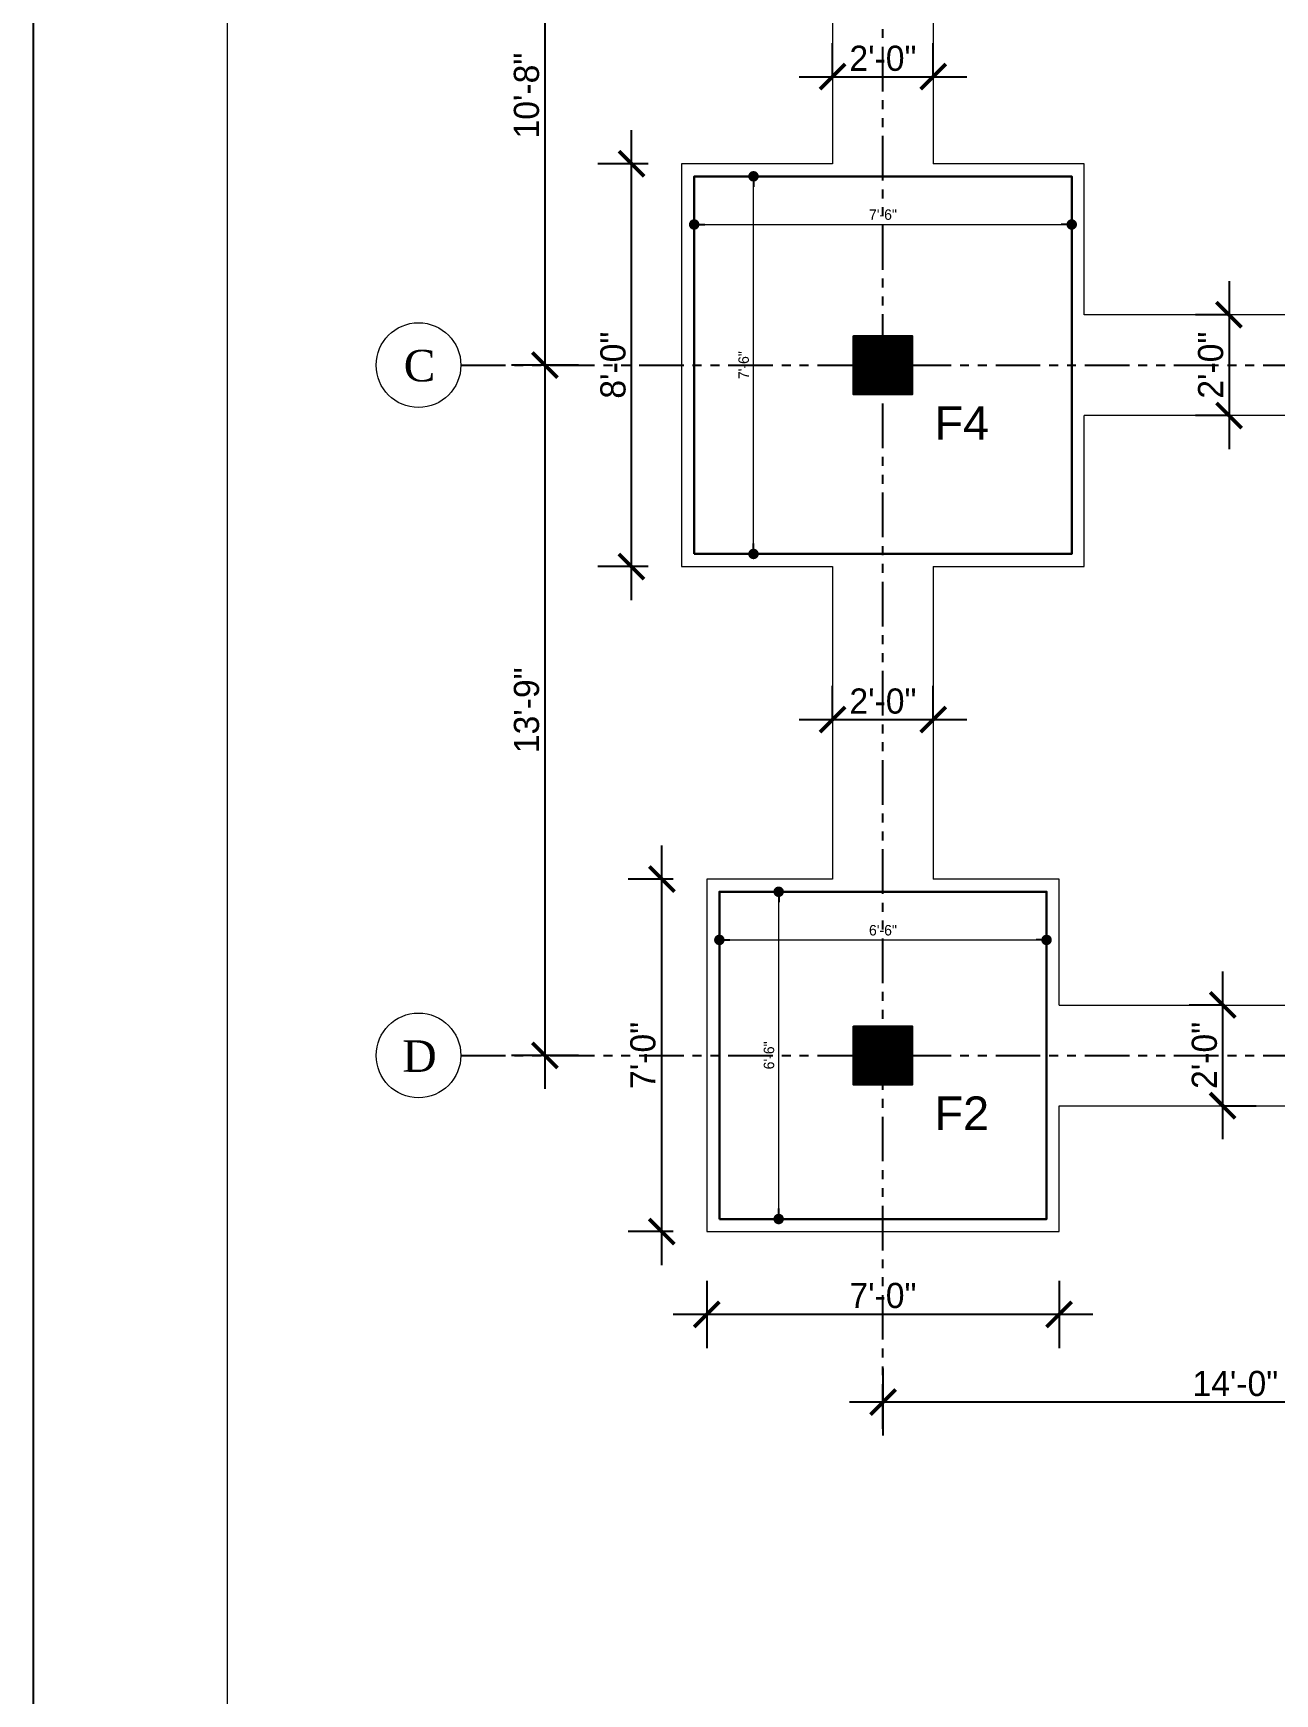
# Model space of a CAD drawing. Header units: inches. Extents: x -2812 to 9774, y -15726 to -746.
# Drawn here: x -2811.6 to -2515.6, y -8042.1 to -7646.4 of the extents above; entities that cross this region are included whole.
import ezdxf

# ---------------------------------------------------------------- set-up
doc = ezdxf.new("R2010")
doc.units = ezdxf.units.IN
doc.header["$LTSCALE"] = 17
doc.header["$MEASUREMENT"] = 0
doc.linetypes.add('PHANTOM2', pattern=[1.25, 0.625, -0.125, 0.125, -0.125, 0.125, -0.125])
for name, color, linetype, lineweight in [('25 BOT BAR', 12, 'Continuous', 25), ('DOOR & WIN', 1, 'Continuous', 25), ('ELE1', 3, 'Continuous', 9), ('footing', 2, 'Continuous', 30), ('OUTLINE', 1, 'Continuous', 25), ('Profile ele', 4, 'Continuous', 25), ('TEXT', 231, 'Continuous', 20), ('TRENCH', 113, 'Continuous', 9)]:
    doc.layers.add(name, color=color, linetype=linetype, lineweight=lineweight)
doc.layers.add('WINDOW', color=5, linetype='Continuous')
doc.styles.add('ARCHITECTURE', font='stylu.ttf')
doc.dimstyles.new('8 SCALE', dxfattribs={"dimscale": 0, "dimtxt": 6, "dimasz": 6, "dimexe": 8, "dimexo": 8, "dimgap": 1.25, "dimtad": 1, "dimdec": 0, "dimzin": 3, "dimdsep": 46, "dimlunit": 4, "dimtxsty": 'ARCHITECTURE', "dimblk": 'ARCHTICK', "dimcen": 8, "dimdle": 8, "dimclrd": 5, "dimclre": 5, "dimclrt": 7, "dimadec": 0, "dimazin": 0, "dimtfac": 0.75, "dimtdec": 0, "dimtix": 1, "dimtmove": 2, "dimatfit": 3, "dimldrblk": 'ARCHTICK', "dimfxl": 8, "dimfxlon": 1, "dimtolj": 1, "dimtzin": 0, "dimlwd": -1, "dimlwe": -1, "dimarcsym": 0})
doc.dimstyles.new('TOILET DETAIL', dxfattribs={"dimscale": 0, "dimtxt": 2.5, "dimasz": 2.5, "dimexe": 6, "dimexo": 6, "dimgap": 1, "dimtad": 1, "dimdec": 0, "dimzin": 0, "dimdsep": 46, "dimlunit": 4, "dimtxsty": 'ARCHITECTURE', "dimblk": 'DOT', "dimcen": 0, "dimclrd": 1, "dimclre": 5, "dimclrt": 7, "dimadec": 3, "dimazin": 0, "dimtfac": 1, "dimtdec": 0, "dimtofl": 0, "dimtmove": 0, "dimatfit": 3, "dimldrblk": 'DOT', "dimfxl": 6, "dimfxlon": 1, "dimtolj": 1, "dimtzin": 0, "dimlwd": 18, "dimlwe": 18, "dimarcsym": 0})

# ---------------------------------------------------------------- blocks, each defined once
blk = doc.blocks.new('_DOT')
at = {"color": 0, "linetype": 'ByBlock'}
blk.add_line((-0.5, 0), (-1, 0), dxfattribs=at)
at = {"color": 0, "linetype": 'ByBlock', "const_width": 0.5}
blk.add_lwpolyline([(-0.25, 0, 1), (0.25, 0, 1)], format="xyb", close=True, dxfattribs=at)
blk = doc.blocks.new('*D2367')
at = {"layer": 'Defpoints', "color": 0, "transparency": 16777216}
for p in [(3085.56, -10456.23), (3175.56, -10456.23), (3175.56, -10467.71)]:
    blk.add_point(p, dxfattribs=at)
at = {"layer": 'Profile ele', "color": 5, "lineweight": 18, "transparency": 16777216}
for p, q in [((3085.56, -10462.23), (3085.56, -10473.71)), ((3175.56, -10462.23), (3175.56, -10473.71))]:
    blk.add_line(p, q, dxfattribs=at)
at = {"layer": 'Profile ele', "color": 1, "lineweight": 18, "transparency": 16777216}
blk.add_line((3088.06, -10467.71), (3173.06, -10467.71), dxfattribs=at)
at = {"layer": 'Profile ele', "color": 1, "lineweight": 18, "transparency": 16777216, "xscale": 2.5, "yscale": 2.5, "zscale": 2.5, "rotation": 180}
blk.add_blockref('_DOT', (3085.56, -10467.71), dxfattribs=at)
at = {"layer": 'Profile ele', "color": 1, "lineweight": 18, "transparency": 16777216, "xscale": 2.5, "yscale": 2.5, "zscale": 2.5}
blk.add_blockref('_DOT', (3175.56, -10467.71), dxfattribs=at)
at = {"layer": 'Profile ele', "color": 7, "transparency": 16777216, "insert": (3130.56, -10465.37), "char_height": 2.5, "attachment_point": 5, "style": 'ARCHITECTURE'}
blk.add_mtext('\\A1;7\'-6"', dxfattribs=at)
blk = doc.blocks.new('*D2368')
at = {"layer": 'Defpoints', "color": 0, "transparency": 16777216}
for p in [(3085.56, -10456.23), (3099.7, -10456.23), (3085.56, -10546.23)]:
    blk.add_point(p, dxfattribs=at)
at = {"layer": 'Profile ele', "color": 5, "lineweight": 18, "transparency": 16777216}
for p, q in [((3093.7, -10456.23), (3105.7, -10456.23)), ((3093.7, -10546.23), (3105.7, -10546.23))]:
    blk.add_line(p, q, dxfattribs=at)
at = {"layer": 'Profile ele', "color": 1, "lineweight": 18, "transparency": 16777216}
blk.add_line((3099.7, -10543.73), (3099.7, -10458.73), dxfattribs=at)
at = {"layer": 'Profile ele', "color": 1, "lineweight": 18, "transparency": 16777216, "xscale": 2.5, "yscale": 2.5, "zscale": 2.5}
for p, rotation in [((3099.7, -10456.23), 90), ((3099.7, -10546.23), 270)]:
    blk.add_blockref('_DOT', p, dxfattribs=dict(at, rotation=rotation))
at = {"layer": 'Profile ele', "color": 7, "transparency": 16777216, "insert": (3097.36, -10501.23), "char_height": 2.5, "attachment_point": 5, "rotation": 90, "style": 'ARCHITECTURE'}
blk.add_mtext('\\A1;7\'-6"', dxfattribs=at)
blk = doc.blocks.new('*D2369')
at = {"layer": 'Defpoints', "color": 0, "transparency": 16777216}
for p in [(3091.56, -10626.74), (3169.56, -10626.74), (3169.56, -10638.22)]:
    blk.add_point(p, dxfattribs=at)
at = {"layer": 'Profile ele', "color": 5, "lineweight": 18, "transparency": 16777216}
for p, q in [((3091.56, -10632.74), (3091.56, -10644.22)), ((3169.56, -10632.74), (3169.56, -10644.22))]:
    blk.add_line(p, q, dxfattribs=at)
at = {"layer": 'Profile ele', "color": 1, "lineweight": 18, "transparency": 16777216}
blk.add_line((3094.06, -10638.22), (3167.06, -10638.22), dxfattribs=at)
at = {"layer": 'Profile ele', "color": 1, "lineweight": 18, "transparency": 16777216, "xscale": 2.5, "yscale": 2.5, "zscale": 2.5, "rotation": 180}
blk.add_blockref('_DOT', (3091.56, -10638.22), dxfattribs=at)
at = {"layer": 'Profile ele', "color": 1, "lineweight": 18, "transparency": 16777216, "xscale": 2.5, "yscale": 2.5, "zscale": 2.5}
blk.add_blockref('_DOT', (3169.56, -10638.22), dxfattribs=at)
at = {"layer": 'Profile ele', "color": 7, "transparency": 16777216, "insert": (3130.56, -10635.93), "char_height": 2.5, "attachment_point": 5, "style": 'ARCHITECTURE'}
blk.add_mtext('\\A1;6\'-6"', dxfattribs=at)
blk = doc.blocks.new('*D2370')
at = {"layer": 'Defpoints', "color": 0, "transparency": 16777216}
for p in [(3091.56, -10626.74), (3105.7, -10626.74), (3091.56, -10704.74)]:
    blk.add_point(p, dxfattribs=at)
at = {"layer": 'Profile ele', "color": 5, "lineweight": 18, "transparency": 16777216}
for p, q in [((3099.7, -10626.74), (3111.7, -10626.74)), ((3099.7, -10704.74), (3111.7, -10704.74))]:
    blk.add_line(p, q, dxfattribs=at)
at = {"layer": 'Profile ele', "color": 1, "lineweight": 18, "transparency": 16777216}
blk.add_line((3105.7, -10702.24), (3105.7, -10629.24), dxfattribs=at)
at = {"layer": 'Profile ele', "color": 1, "lineweight": 18, "transparency": 16777216, "xscale": 2.5, "yscale": 2.5, "zscale": 2.5}
for p, rotation in [((3105.7, -10626.74), 90), ((3105.7, -10704.74), 270)]:
    blk.add_blockref('_DOT', p, dxfattribs=dict(at, rotation=rotation))
at = {"layer": 'Profile ele', "color": 7, "transparency": 16777216, "insert": (3103.4, -10665.74), "char_height": 2.5, "attachment_point": 5, "rotation": 90, "style": 'ARCHITECTURE'}
blk.add_mtext('\\A1;6\'-6"', dxfattribs=at)
blk = doc.blocks.new('_ArchTick')
at = {"color": 0, "linetype": 'ByBlock', "const_width": 0.15}
blk.add_lwpolyline([(-0.5, -0.5), (0.5, 0.5)], dxfattribs=at)
blk = doc.blocks.new('*D2397')
at = {"layer": 'Defpoints', "color": 0, "transparency": 16777216}
for p in [(3088.56, -10707.74), (3172.56, -10707.74), (3088.56, -10727.49)]:
    blk.add_point(p, dxfattribs=at)
at = {"layer": 'Profile ele', "color": 5, "transparency": 16777216}
for p, q in [((3088.56, -10719.49), (3088.56, -10735.49)), ((3172.56, -10719.49), (3172.56, -10735.49)), ((3180.56, -10727.49), (3080.56, -10727.49))]:
    blk.add_line(p, q, dxfattribs=at)
at = {"layer": 'Profile ele', "color": 5, "transparency": 16777216, "xscale": 6, "yscale": 6, "zscale": 6, "rotation": 180}
blk.add_blockref('_ArchTick', (3088.56, -10727.49), dxfattribs=at)
at = {"layer": 'Profile ele', "color": 5, "transparency": 16777216, "xscale": 6, "yscale": 6, "zscale": 6}
blk.add_blockref('_ArchTick', (3172.56, -10727.49), dxfattribs=at)
at = {"layer": 'Profile ele', "color": 7, "transparency": 16777216, "insert": (3130.56, -10723), "char_height": 6, "attachment_point": 5, "style": 'ARCHITECTURE'}
blk.add_mtext('\\A1;7\'-0"', dxfattribs=at)
blk = doc.blocks.new('*D2398')
at = {"layer": 'Defpoints', "color": 0, "transparency": 16777216}
for p in [(3077.85, -10623.74), (3088.56, -10623.74), (3088.56, -10707.74)]:
    blk.add_point(p, dxfattribs=at)
at = {"layer": 'Profile ele', "color": 5, "transparency": 16777216}
for p, q in [((3077.85, -10715.74), (3077.85, -10615.74)), ((3080.56, -10623.74), (3069.85, -10623.74)), ((3080.56, -10707.74), (3069.85, -10707.74))]:
    blk.add_line(p, q, dxfattribs=at)
at = {"layer": 'Profile ele', "color": 5, "transparency": 16777216, "xscale": 6, "yscale": 6, "zscale": 6}
for p, rotation in [((3077.85, -10623.74), 90), ((3077.85, -10707.74), 270)]:
    blk.add_blockref('_ArchTick', p, dxfattribs=dict(at, rotation=rotation))
at = {"layer": 'Profile ele', "color": 7, "transparency": 16777216, "insert": (3073.36, -10665.74), "char_height": 6, "attachment_point": 5, "rotation": 90, "style": 'ARCHITECTURE'}
blk.add_mtext('\\A1;7\'-0"', dxfattribs=at)
blk = doc.blocks.new('*D2399')
at = {"layer": 'Defpoints', "color": 0, "transparency": 16777216}
for p in [(3070.6, -10453.23), (3082.56, -10453.23), (3082.56, -10549.23)]:
    blk.add_point(p, dxfattribs=at)
at = {"layer": 'Profile ele', "color": 5, "transparency": 16777216}
for p, q in [((3070.6, -10557.23), (3070.6, -10445.23)), ((3074.56, -10453.23), (3062.6, -10453.23)), ((3074.56, -10549.23), (3062.6, -10549.23))]:
    blk.add_line(p, q, dxfattribs=at)
at = {"layer": 'Profile ele', "color": 5, "transparency": 16777216, "xscale": 6, "yscale": 6, "zscale": 6}
for p, rotation in [((3070.6, -10453.23), 90), ((3070.6, -10549.23), 270)]:
    blk.add_blockref('_ArchTick', p, dxfattribs=dict(at, rotation=rotation))
at = {"layer": 'Profile ele', "color": 7, "transparency": 16777216, "insert": (3066.23, -10501.23), "char_height": 6, "attachment_point": 5, "rotation": 90, "style": 'ARCHITECTURE'}
blk.add_mtext('\\A1;8\'-0"', dxfattribs=at)
blk = doc.blocks.new('*D2407')
at = {"layer": 'Defpoints', "color": 0, "transparency": 16777216}
for p in [(3130.56, -10672.74), (3298.56, -10672.74), (3130.56, -10748.37)]:
    blk.add_point(p, dxfattribs=at)
at = {"layer": 'Profile ele', "color": 5, "transparency": 16777216}
for p, q in [((3130.56, -10740.37), (3130.56, -10756.37)), ((3298.56, -10740.37), (3298.56, -10756.37)), ((3306.56, -10748.37), (3122.56, -10748.37))]:
    blk.add_line(p, q, dxfattribs=at)
at = {"layer": 'Profile ele', "color": 5, "transparency": 16777216, "xscale": 6, "yscale": 6, "zscale": 6, "rotation": 180}
blk.add_blockref('_ArchTick', (3130.56, -10748.37), dxfattribs=at)
at = {"layer": 'Profile ele', "color": 5, "transparency": 16777216, "xscale": 6, "yscale": 6, "zscale": 6}
blk.add_blockref('_ArchTick', (3298.56, -10748.37), dxfattribs=at)
at = {"layer": 'Profile ele', "color": 7, "transparency": 16777216, "insert": (3214.56, -10743.97), "char_height": 6, "attachment_point": 5, "style": 'ARCHITECTURE'}
blk.add_mtext('\\A1;14\'-0"', dxfattribs=at)
blk = doc.blocks.new('*D2409')
at = {"layer": 'Defpoints', "color": 0, "transparency": 16777216}
for p in [(3123.56, -10372.74), (3049.97, -10501.23), (3123.56, -10501.23)]:
    blk.add_point(p, dxfattribs=at)
at = {"layer": 'Profile ele', "color": 5, "transparency": 16777216}
for p, q in [((3049.97, -10364.74), (3049.97, -10509.23)), ((3057.97, -10372.74), (3041.97, -10372.74)), ((3057.97, -10501.23), (3041.97, -10501.23))]:
    blk.add_line(p, q, dxfattribs=at)
at = {"layer": 'Profile ele', "color": 5, "transparency": 16777216, "xscale": 6, "yscale": 6, "zscale": 6}
for p, rotation in [((3049.97, -10372.74), 90), ((3049.97, -10501.23), 270)]:
    blk.add_blockref('_ArchTick', p, dxfattribs=dict(at, rotation=rotation))
at = {"layer": 'Profile ele', "color": 7, "transparency": 16777216, "insert": (3045.6, -10436.98), "char_height": 6, "attachment_point": 5, "rotation": 90, "style": 'ARCHITECTURE'}
blk.add_mtext('\\A1;10\'-8"', dxfattribs=at)
blk = doc.blocks.new('*D2410')
at = {"layer": 'Defpoints', "color": 0, "transparency": 16777216}
for p in [(3123.56, -10501.23), (3049.97, -10665.74), (3123.56, -10665.74)]:
    blk.add_point(p, dxfattribs=at)
at = {"layer": 'Profile ele', "color": 5, "transparency": 16777216}
for p, q in [((3049.97, -10493.23), (3049.97, -10673.74)), ((3057.97, -10501.23), (3041.97, -10501.23)), ((3057.97, -10665.74), (3041.97, -10665.74))]:
    blk.add_line(p, q, dxfattribs=at)
at = {"layer": 'Profile ele', "color": 5, "transparency": 16777216, "xscale": 6, "yscale": 6, "zscale": 6}
for p, rotation in [((3049.97, -10501.23), 90), ((3049.97, -10665.74), 270)]:
    blk.add_blockref('_ArchTick', p, dxfattribs=dict(at, rotation=rotation))
at = {"layer": 'Profile ele', "color": 7, "transparency": 16777216, "insert": (3045.61, -10583.48), "char_height": 6, "attachment_point": 5, "rotation": 90, "style": 'ARCHITECTURE'}
blk.add_mtext('\\A1;13\'-9"', dxfattribs=at)
blk = doc.blocks.new('*D2418')
at = {"layer": 'Defpoints', "color": 0, "transparency": 16777216}
for p in [(3118.56, -10432.48), (3142.56, -10432.48), (3142.56, -10432.48)]:
    blk.add_point(p, dxfattribs=at)
at = {"layer": 'Profile ele', "color": 5, "transparency": 16777216}
for p, q in [((3118.56, -10432.48), (3118.56, -10424.48)), ((3142.56, -10432.48), (3142.56, -10424.48)), ((3110.56, -10432.48), (3150.56, -10432.48))]:
    blk.add_line(p, q, dxfattribs=at)
at = {"layer": 'Profile ele', "color": 5, "transparency": 16777216, "xscale": 6, "yscale": 6, "zscale": 6, "rotation": 180}
blk.add_blockref('_ArchTick', (3118.56, -10432.48), dxfattribs=at)
at = {"layer": 'Profile ele', "color": 5, "transparency": 16777216, "xscale": 6, "yscale": 6, "zscale": 6}
blk.add_blockref('_ArchTick', (3142.56, -10432.48), dxfattribs=at)
at = {"layer": 'Profile ele', "color": 7, "transparency": 16777216, "insert": (3130.56, -10428.13), "char_height": 6, "attachment_point": 5, "style": 'ARCHITECTURE'}
blk.add_mtext('\\A1;2\'-0"', dxfattribs=at)
blk = doc.blocks.new('*D2421')
at = {"layer": 'Defpoints', "color": 0, "transparency": 16777216}
for p in [(3118.56, -10586.48), (3142.56, -10585.69), (3142.56, -10586.48)]:
    blk.add_point(p, dxfattribs=at)
at = {"layer": 'Profile ele', "color": 5, "transparency": 16777216}
for p, q in [((3118.56, -10585.69), (3118.56, -10577.69)), ((3142.56, -10585.69), (3142.56, -10577.69)), ((3110.56, -10585.69), (3150.56, -10585.69))]:
    blk.add_line(p, q, dxfattribs=at)
at = {"layer": 'Profile ele', "color": 5, "transparency": 16777216, "xscale": 6, "yscale": 6, "zscale": 6, "rotation": 180}
blk.add_blockref('_ArchTick', (3118.56, -10585.69), dxfattribs=at)
at = {"layer": 'Profile ele', "color": 5, "transparency": 16777216, "xscale": 6, "yscale": 6, "zscale": 6}
blk.add_blockref('_ArchTick', (3142.56, -10585.69), dxfattribs=at)
at = {"layer": 'Profile ele', "color": 7, "transparency": 16777216, "insert": (3130.56, -10581.33), "char_height": 6, "attachment_point": 5, "style": 'ARCHITECTURE'}
blk.add_mtext('\\A1;2\'-0"', dxfattribs=at)
blk = doc.blocks.new('*D2424')
at = {"layer": 'Defpoints', "color": 0, "transparency": 16777216}
for p in [(3211.56, -10653.74), (3211.56, -10653.74), (3211.56, -10677.74)]:
    blk.add_point(p, dxfattribs=at)
at = {"layer": 'Profile ele', "color": 5, "transparency": 16777216}
for p, q in [((3211.56, -10685.74), (3211.56, -10645.74)), ((3211.56, -10653.74), (3203.56, -10653.74)), ((3211.56, -10677.74), (3219.56, -10677.74))]:
    blk.add_line(p, q, dxfattribs=at)
at = {"layer": 'Profile ele', "color": 5, "transparency": 16777216, "xscale": 6, "yscale": 6, "zscale": 6}
for p, rotation in [((3211.56, -10653.74), 90), ((3211.56, -10677.74), 270)]:
    blk.add_blockref('_ArchTick', p, dxfattribs=dict(at, rotation=rotation))
at = {"layer": 'Profile ele', "color": 7, "transparency": 16777216, "insert": (3207.21, -10665.74), "char_height": 6, "attachment_point": 5, "rotation": 90, "style": 'ARCHITECTURE'}
blk.add_mtext('\\A1;2\'-0"', dxfattribs=at)
blk = doc.blocks.new('*D2426')
at = {"layer": 'Defpoints', "color": 0, "transparency": 16777216}
for p in [(3213.06, -10489.23), (3213.06, -10513.23), (3213.06, -10513.23)]:
    blk.add_point(p, dxfattribs=at)
at = {"layer": 'Profile ele', "color": 5, "transparency": 16777216}
for p, q in [((3213.06, -10481.23), (3213.06, -10521.23)), ((3213.06, -10489.23), (3205.06, -10489.23)), ((3213.06, -10513.23), (3205.06, -10513.23))]:
    blk.add_line(p, q, dxfattribs=at)
at = {"layer": 'Profile ele', "color": 5, "transparency": 16777216, "xscale": 6, "yscale": 6, "zscale": 6}
for p, rotation in [((3213.06, -10489.23), 90), ((3213.06, -10513.23), 270)]:
    blk.add_blockref('_ArchTick', p, dxfattribs=dict(at, rotation=rotation))
at = {"layer": 'Profile ele', "color": 7, "transparency": 16777216, "insert": (3208.71, -10501.23), "char_height": 6, "attachment_point": 5, "rotation": 90, "style": 'ARCHITECTURE'}
blk.add_mtext('\\A1;2\'-0"', dxfattribs=at)
blk = doc.blocks.new('FOUNDATION')
at = {"layer": 'OUTLINE'}
h = blk.add_hatch(dxfattribs=at)
h.set_pattern_fill('ANSI31', color=8)
h.set_pattern_definition([(45, (-4e-12, 164.51721), (-0.0883883476, 0.0883883476), [])])
h.paths.add_polyline_path([(3137.56, -10494.23), (3123.56, -10494.23), (3123.56, -10508.23), (3137.56, -10508.23)])
h = blk.add_hatch(dxfattribs=at)
h.set_pattern_fill('ANSI31', color=8)
h.paths.add_polyline_path([(3137.56, -10672.74), (3137.56, -10658.74), (3123.56, -10658.74), (3123.56, -10672.74)])
at = {"layer": 'DOOR & WIN', "color": 6, "linetype": 'PHANTOM2'}
for p, q in [((3130.56, -10754.74), (3130.56, -10144.74)), ((3029.94, -10501.23), (3521.34, -10501.23)), ((3029.94, -10665.74), (3521.34, -10665.74))]:
    blk.add_line(p, q, dxfattribs=at)
at = {"layer": 'footing'}
for points in [[(3085.56, -10546.23), (3175.56, -10546.23), (3175.56, -10456.23), (3085.56, -10456.23)], [(3091.56, -10704.74), (3169.56, -10704.74), (3169.56, -10626.74), (3091.56, -10626.74)]]:
    blk.add_lwpolyline(points, close=True, dxfattribs=at)
at = {"layer": 'OUTLINE'}
for points in [[(3123.56, -10494.23), (3137.56, -10494.23), (3137.56, -10508.23), (3123.56, -10508.23)], [(3123.56, -10658.74), (3137.56, -10658.74), (3137.56, -10672.74), (3123.56, -10672.74)]]:
    blk.add_lwpolyline(points, close=True, dxfattribs=at)
at = {"layer": 'TRENCH'}
for p, q in [((3118.56, -10411.74), (3118.56, -10453.23)), ((3142.56, -10411.74), (3142.56, -10453.23)), ((3247.56, -10489.23), (3178.56, -10489.23)), ((3247.56, -10513.23), (3178.56, -10513.23)), ((3118.56, -10549.23), (3118.56, -10623.74)), ((3142.56, -10549.23), (3142.56, -10623.74)), ((3172.56, -10653.74), (3250.56, -10653.74)), ((3172.56, -10677.74), (3250.56, -10677.74))]:
    blk.add_line(p, q, dxfattribs=at)
at = {"layer": 'TRENCH', "ltscale": 20}
for points in [[(3118.56, -10453.23), (3082.56, -10453.23), (3082.56, -10549.23), (3118.56, -10549.23)], [(3178.56, -10489.23), (3178.56, -10453.23), (3142.56, -10453.23)], [(3142.56, -10549.23), (3178.56, -10549.23), (3178.56, -10513.23)], [(3118.56, -10623.74), (3088.56, -10623.74), (3088.56, -10707.74), (3172.56, -10707.74), (3172.56, -10677.74)], [(3172.56, -10653.74), (3172.56, -10623.74), (3142.56, -10623.74)]]:
    blk.add_lwpolyline(points, dxfattribs=at)
at = {"layer": 'WINDOW', "linetype": 'Continuous', "lineweight": 5, "ltscale": 0.5}
for centre in [(3019.84, -10501.23), (3019.84, -10665.74)]:
    blk.add_circle(centre, 10.1, dxfattribs=at)
at = {"layer": 'TEXT', "char_height": 7.5, "attachment_point": 5}
for s, insert in [('{\\fTimes New Roman|b0|i0|c0|p18;\\C1;C}', (3020.09, -10501.4)), ('{\\fTimes New Roman|b0|i0|c0|p18;\\C1;D}', (3020.09, -10665.92))]:
    blk.add_mtext(s, dxfattribs=dict(at, insert=insert))
at = {"layer": 'TEXT', "char_height": 8, "width": 29.8525, "attachment_point": 7}
for s, insert in [('{\\fArial|b0|i0|c0|p34;F4}', (3142.83, -10519.01)), ('{\\fArial|b0|i0|c0|p34;F2}', (3142.83, -10683.53))]:
    blk.add_mtext(s, dxfattribs=dict(at, insert=insert))
at = {"layer": 'Profile ele'}
for base, p1, p2, dimstyle, picture, middle in [((3049.97, -10501.23), (3123.56, -10372.74), (3123.56, -10501.23), '8 SCALE', '*D2409', (3045.6, -10436.98)), ((3070.6, -10453.23), (3082.56, -10549.23), (3082.56, -10453.23), '8 SCALE', '*D2399', (3066.23, -10501.23)), ((3099.7, -10456.23), (3085.56, -10546.23), (3085.56, -10456.23), 'TOILET DETAIL', '*D2368', (3097.36, -10501.23)), ((3213.06, -10513.23), (3213.06, -10489.23), (3213.06, -10513.23), '8 SCALE', '*D2426', (3208.71, -10501.23)), ((3049.97, -10665.74), (3123.56, -10501.23), (3123.56, -10665.74), '8 SCALE', '*D2410', (3045.61, -10583.48)), ((3077.85, -10623.74), (3088.56, -10707.74), (3088.56, -10623.74), '8 SCALE', '*D2398', (3073.36, -10665.74)), ((3105.7, -10626.74), (3091.56, -10704.74), (3091.56, -10626.74), 'TOILET DETAIL', '*D2370', (3103.4, -10665.74)), ((3211.56, -10653.74), (3211.56, -10677.74), (3211.56, -10653.74), '8 SCALE', '*D2424', (3207.21, -10665.74))]:
    dim = blk.add_linear_dim(base=base, p1=p1, p2=p2, angle=90, dimstyle=dimstyle, override={"dimscale": 1}, dxfattribs=at)
    dim.commit()
    dim.dimension.update_dxf_attribs({"geometry": picture, "text_midpoint": middle})
for base, p1, p2, dimstyle, picture, middle in [((3142.56, -10432.48), (3118.56, -10432.48), (3142.56, -10432.48), '8 SCALE', '*D2418', (3130.56, -10428.13)), ((3175.56, -10467.71), (3085.56, -10456.23), (3175.56, -10456.23), 'TOILET DETAIL', '*D2367', (3130.56, -10465.37)), ((3142.56, -10585.69), (3118.56, -10586.48), (3142.56, -10586.48), '8 SCALE', '*D2421', (3130.56, -10581.33)), ((3169.56, -10638.22), (3091.56, -10626.74), (3169.56, -10626.74), 'TOILET DETAIL', '*D2369', (3130.56, -10635.93)), ((3130.56, -10748.37), (3298.56, -10672.74), (3130.56, -10672.74), '8 SCALE', '*D2407', (3214.56, -10743.97)), ((3088.56, -10727.49), (3172.56, -10707.74), (3088.56, -10707.74), '8 SCALE', '*D2397', (3130.56, -10723))]:
    dim = blk.add_linear_dim(base=base, p1=p1, p2=p2, dimstyle=dimstyle, override={"dimscale": 1}, dxfattribs=at)
    dim.commit()
    dim.dimension.update_dxf_attribs({"geometry": picture, "text_midpoint": middle})

msp = doc.modelspace()

# ---------------------------------------------------------------- linework, layer by layer
at = {"layer": 'Defpoints'}
msp.add_lwpolyline([(366.02, -7279.49), (-2811.58, -7279.49), (-2811.58, -9527.46), (366.02, -9527.46)], close=True, dxfattribs=at)
at = {"layer": 'ELE1'}
msp.add_lwpolyline([(-2765.26, -7325.81), (319.71, -7325.81), (319.71, -9481.14), (-2765.26, -9481.14)], close=True, dxfattribs=at)

# ---------------------------------------------------------------- block references
at = {"layer": '25 BOT BAR'}
msp.add_blockref('FOUNDATION', (-5739.56, 2775.76), dxfattribs=at)

doc.saveas('drawing.dxf')
